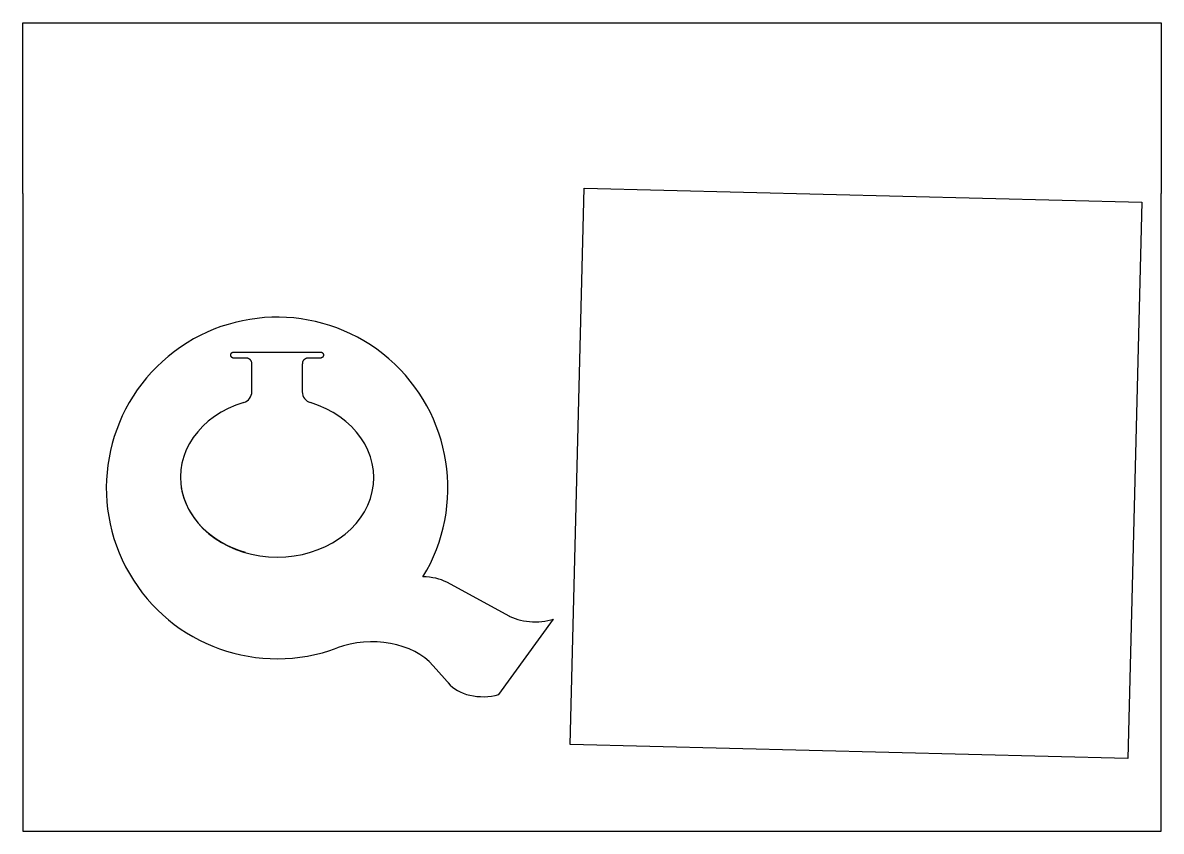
# Model space of a CAD drawing. Header units: centimetres. Extents: x 10 to 210, y 10 to 152.
import ezdxf

# ---------------------------------------------------------------- set-up
doc = ezdxf.new("R2010")
doc.units = ezdxf.units.CM
doc.layers.get('0').update_dxf_attribs({"true_color": 0xc2ced6})
doc.layers.add('Imagen', color=7, linetype='Continuous', true_color=0xffffff)
doc.layers.add('Lineas', color=7, linetype='Continuous', lineweight=25, true_color=0xffffff)
picture_1 = doc.add_image_def('image1.png', size_in_pixel=(771, 769))

msp = doc.modelspace()

# ---------------------------------------------------------------- linework, layer by layer
for p, q in [((10, 122, 1), (10, 152, 1)), ((10, 152, 1), (210, 152, 1)), ((210, 152, 1), (210, 122, 1)), ((10, 122, 1), (10, 10, 1)), ((210, 10, 1), (210, 122, 1)), ((10, 10, 1), (210, 10, 1))]:
    msp.add_line(p, q)
at = {"layer": 'Lineas'}
for p, q in [((95.57, 47.74, 1), (84.49, 53.72, 1)), ((93.62, 34, 1), (103.26, 47.27, 1)), ((85.06, 35.69, 1), (82.12, 39.06, 1))]:
    msp.add_line(p, q, dxfattribs=at)
for centre, radius, start, end in [((54.68, 70.29, 1), 30, 328.6134, 290.5719), ((48.25, 87.22, 1), 2, 286.7309, 0), ((61.11, 87.19, 1), 2, 180, 253.0553)]:
    msp.add_arc(centre, radius, start, end, dxfattribs=at)
for centre, major_axis, ratio, start_param, end_param in [((54.68, 72.15, 1), (16.98, -0.12), 0.824509, 1.928587, 7.508212), ((54.68, 72.15, 1), (16.98, 0), 0.81861, 9.558631, 10.657892), ((80.29, 51.37, 1), (-6, 0), 0.55, 3.936255, 4.712389), ((100, 51.37, 1), (7.2, 0), 0.638889, 3.971915, 5.182717), ((71.29, 34.67, 1), (-12.6, 0), 0.68254, 3.678254, 5.21514), ((90.87, 37.96, 1), (6.82, 0), 0.634897, 3.601008, 5.128449)]:
    msp.add_ellipse(centre, major_axis=major_axis, ratio=ratio, start_param=start_param, end_param=end_param, dxfattribs=at)
msp.add_rational_spline([(50.25, 87.22, 1), (50.25, 89.66, 1), (50.25, 92.1, 1), (50.25, 93.1, 1), (49.25, 93.1, 1), (48.16, 93.1, 1), (47.07, 93.1, 1), (46.54, 93.1, 1), (46.54, 93.64, 1), (46.54, 94.17, 1), (47.07, 94.17, 1), (48.66, 94.17, 1), (50.25, 94.17, 1), (52.46, 94.17, 1), (54.68, 94.17, 1), (56.89, 94.17, 1), (59.11, 94.17, 1), (60.69, 94.17, 1), (62.28, 94.17, 1), (62.82, 94.17, 1), (62.82, 93.64, 1), (62.82, 93.1, 1), (62.28, 93.1, 1), (61.19, 93.1, 1), (60.11, 93.1, 1), (59.11, 93.1, 1), (59.11, 92.1, 1), (59.11, 89.65, 1), (59.11, 87.19, 1)], [1, 1, 1, 0.707106781187, 1, 1, 1, 0.707106781187, 1, 0.707106781187, 1, 1, 1, 1, 1, 1, 1, 1, 1, 0.707106781187, 1, 0.707106781187, 1, 1, 1, 0.707106781187, 1, 1, 1], degree=2, knots=[0.405014, 0.405014, 0.405014, 1, 1, 2.570796, 2.570796, 3.570796, 3.570796, 5.141593, 5.141593, 6.712389, 6.712389, 7.712389, 7.712389, 8.712389, 8.712389, 9.712389, 9.712389, 10.712389, 10.712389, 12.283185, 12.283185, 13.853982, 13.853982, 14.853982, 14.853982, 16.424778, 16.424778, 17.022967, 17.022967, 17.022967], dxfattribs=at)

# ---------------------------------------------------------------- pictures from other files: only their frames are drawn
at = {"layer": 'Imagen'}
image = msp.add_image(picture_1, insert=(106.14, 25.26), size_in_units=(98, 97.75), rotation=-1.4519, dxfattribs=at)
image.dxf.flags = 7

doc.saveas('drawing.dxf')
